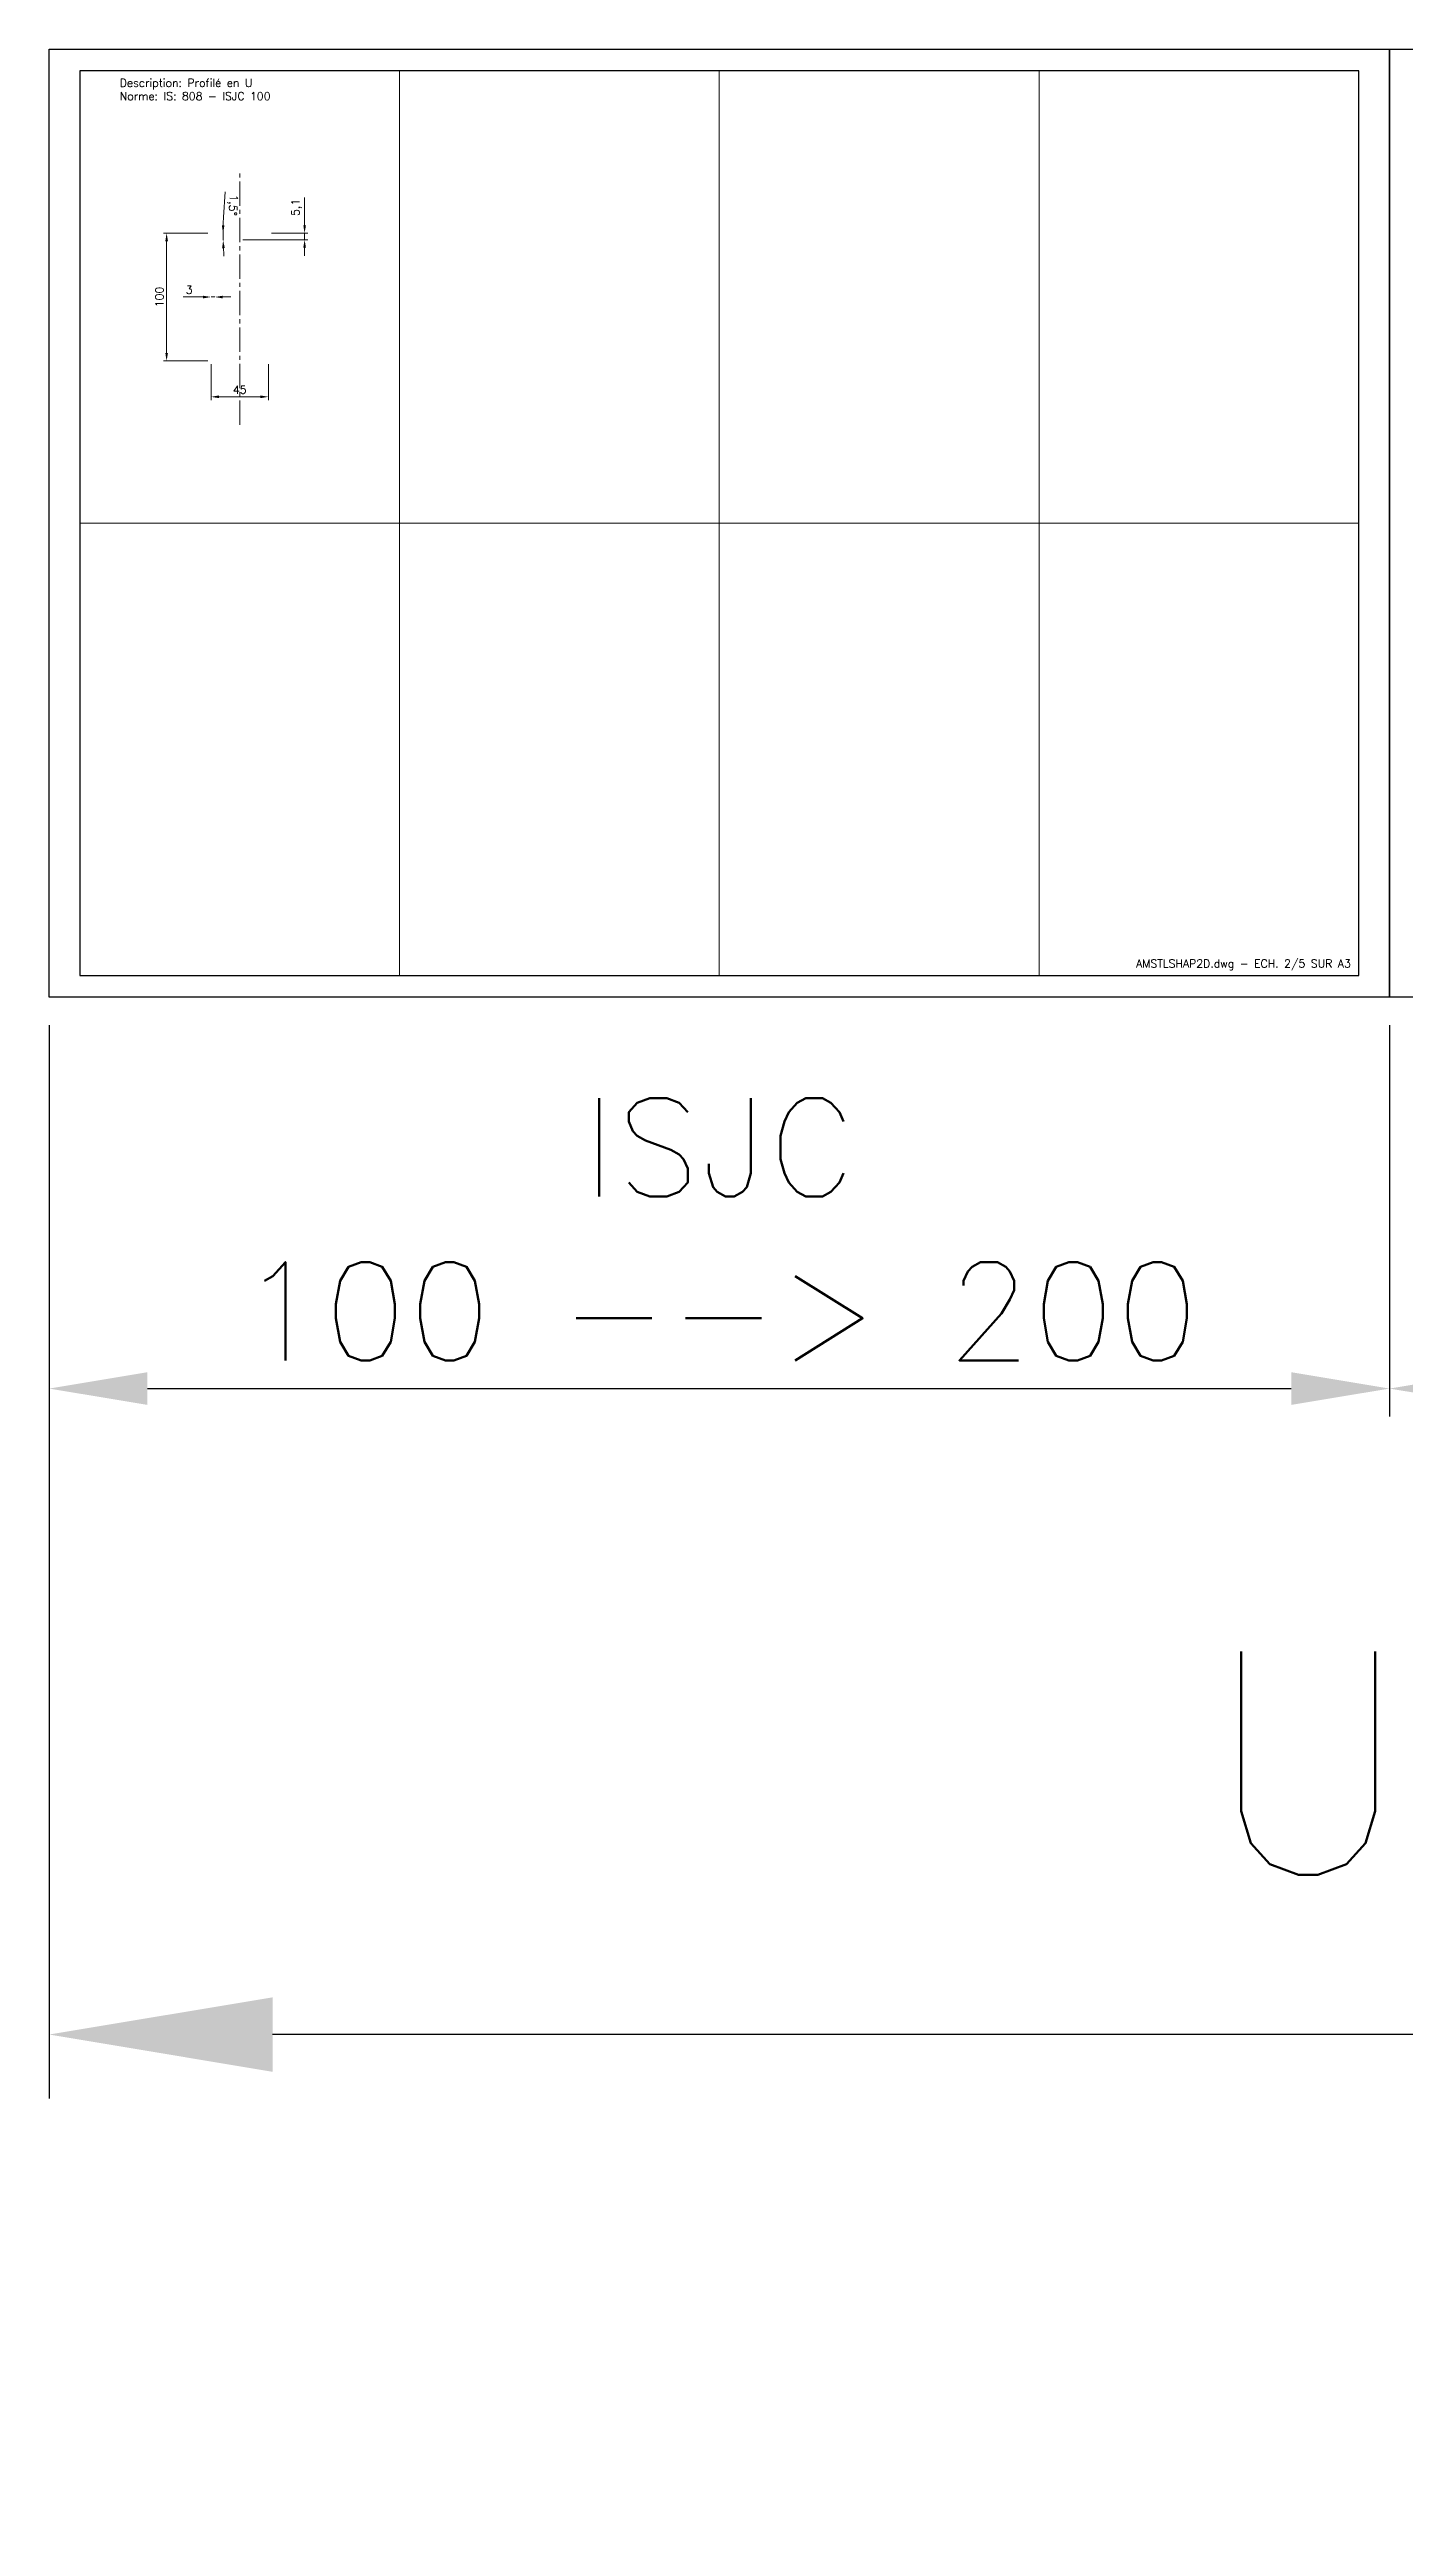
# Model space of a CAD drawing. Header units: millimetres. Extents: x -208 to 15225, y -440 to 4613.
# Drawn here: x 5775 to 6837, y -440 to 1485 of the extents above; entities that cross this region are included whole.
import ezdxf
from ezdxf.enums import TextEntityAlignment as Align

# ---------------------------------------------------------------- set-up
doc = ezdxf.new("R2010")
doc.units = ezdxf.units.MM
doc.linetypes.add('AXES2', pattern=[28.575, 19.05, -3.175, 3.175, -3.175])
doc.layers.get('Defpoints').update_dxf_attribs({"color": 41})
for name, color, linetype, lineweight in [('AXE', 2, 'AXES2', 18), ('COTE', 1, 'Continuous', 18), ('FIN', 1, 'Continuous', 18), ('TEXTE', 3, 'Continuous', 25)]:
    doc.layers.add(name, color=color, linetype=linetype, lineweight=lineweight)
doc.styles.get("Standard").update_dxf_attribs({"font": 'simplex.shx'})
doc.dimstyles.new('ALSTOM001', dxfattribs={"dimtxt": 3.5, "dimasz": 3.5, "dimexe": 1, "dimexo": 1, "dimgap": 1, "dimtad": 1, "dimrnd": 5e-09, "dimtxsty": 'Standard', "dimcen": 2.5, "dimclrd": 1, "dimclre": 1, "dimclrt": 3, "dimadec": 3, "dimazin": 2, "dimtm": 1e-09, "dimtfac": 1, "dimtmove": 0, "dimatfit": 0, "dimfxl": 1, "dimtolj": 1, "dimarcsym": 1})
doc.dimstyles.new('ALSTOM002_5SP', dxfattribs={"dimscale": 2.5, "dimtxt": 2.5, "dimasz": 2.5, "dimexe": 1, "dimexo": 1, "dimgap": 1, "dimtad": 1, "dimdec": 1, "dimtxsty": 'Standard', "dimcen": 2.5, "dimclrd": 1, "dimclre": 1, "dimclrt": 3, "dimadec": 1, "dimazin": 2, "dimtm": 1e-09, "dimtfac": 1, "dimtdec": 1, "dimtmove": 0, "dimatfit": 0, "dimfxl": 1, "dimtolj": 1, "dimtzin": 0, "dimlwd": 18, "dimlwe": 18, "dimarcsym": 1})

# ---------------------------------------------------------------- blocks, each defined once
blk = doc.blocks.new('A3LASER')
at = {"color": 1}
for points in [[(-420, 0), (-420, 297), (0, 297), (0, 0)], [(-410.38, 6.8), (-9.62, 6.8), (-9.62, 290.2), (-410.38, 290.2)]]:
    blk.add_lwpolyline(points, close=True, dxfattribs=at)
blk = doc.blocks.new('*D379')
at = {"layer": 'COTE', "color": 1, "lineweight": -2, "transparency": 16777216}
for p, q in [((5775, 692.5), (5775, -119.9)), ((11025, 692.5), (11025, -119.9)), ((10850, -69.9), (5950, -69.9))]:
    blk.add_line(p, q, dxfattribs=at)
at = {"layer": 'COTE', "color": 1, "transparency": 16777216}
for points in [[(5950, -40.8), (5950, -99.1), (5775, -69.9)], [(10850, -40.8), (10850, -99.1), (11025, -69.9)]]:
    blk.add_solid(points, dxfattribs=at)
at = {"layer": 'Defpoints', "color": 0, "transparency": 16777216}
for p in [(5775, 742.5), (11025, 742.5), (5775, -69.9)]:
    blk.add_point(p, dxfattribs=at)
at = {"layer": 'COTE', "color": 3, "transparency": 16777216, "insert": (8400, 113.4), "char_height": 175, "attachment_point": 5}
blk.add_mtext('\\A1;U-Formes  /  IS 808-1957', dxfattribs=at)
blk = doc.blocks.new('*D380')
at = {"layer": 'COTE', "color": 1, "lineweight": 18, "transparency": 16777216}
for p, q in [((5899.3, 1340.9), (5864.5, 1340.9)), ((5867, 1247.1), (5867, 1334.6)), ((5899.3, 1240.9), (5864.5, 1240.9))]:
    blk.add_line(p, q, dxfattribs=at)
at = {"layer": 'COTE', "color": 1, "transparency": 16777216}
for points in [[(5866, 1334.6), (5868.1, 1334.6), (5867, 1340.9)], [(5866, 1247.1), (5868.1, 1247.1), (5867, 1240.9)]]:
    blk.add_solid(points, dxfattribs=at)
at = {"layer": 'Defpoints', "color": 0, "transparency": 16777216}
for p in [(5867, 1340.9), (5901.8, 1340.9), (5901.8, 1240.9)]:
    blk.add_point(p, dxfattribs=at)
at = {"layer": 'COTE', "color": 3, "transparency": 16777216, "insert": (5861.4, 1290.9), "char_height": 6.25, "attachment_point": 5, "rotation": 90}
blk.add_mtext('\\A1;100', dxfattribs=at)
blk = doc.blocks.new('*D381')
at = {"layer": 'COTE', "color": 1, "lineweight": 18, "transparency": 16777216}
for p, q in [((5901.8, 1238.4), (5901.8, 1210.2)), ((5946.8, 1238.4), (5946.8, 1210.2)), ((5908, 1212.7), (5940.5, 1212.7))]:
    blk.add_line(p, q, dxfattribs=at)
at = {"layer": 'COTE', "color": 1, "transparency": 16777216}
for points in [[(5908, 1213.8), (5908, 1211.7), (5901.8, 1212.7)], [(5940.5, 1213.8), (5940.5, 1211.7), (5946.8, 1212.7)]]:
    blk.add_solid(points, dxfattribs=at)
at = {"layer": 'Defpoints', "color": 0, "transparency": 16777216}
for p in [(5901.8, 1240.9), (5946.8, 1240.9), (5946.8, 1212.7)]:
    blk.add_point(p, dxfattribs=at)
at = {"layer": 'COTE', "color": 3, "transparency": 16777216, "insert": (5924.3, 1218.3), "char_height": 6.25, "attachment_point": 5}
blk.add_mtext('\\A1;45', dxfattribs=at)
blk = doc.blocks.new('*D382')
at = {"layer": 'COTE', "color": 1, "lineweight": 18, "transparency": 16777216}
for p, q in [((5895.5, 1290.9), (5880.1, 1290.9)), ((5904.8, 1290.9), (5901.8, 1290.9)), ((5911, 1290.9), (5917.3, 1290.9))]:
    blk.add_line(p, q, dxfattribs=at)
at = {"layer": 'COTE', "color": 1, "transparency": 16777216}
for points in [[(5895.5, 1291.9), (5895.5, 1289.8), (5901.8, 1290.9)], [(5911, 1291.9), (5911, 1289.8), (5904.8, 1290.9)]]:
    blk.add_solid(points, dxfattribs=at)
at = {"layer": 'Defpoints', "color": 0, "transparency": 16777216}
for p in [(5901.8, 1290.9), (5901.8, 1290.9), (5904.8, 1290.9)]:
    blk.add_point(p, dxfattribs=at)
at = {"layer": 'COTE', "color": 3, "transparency": 16777216, "insert": (5884.7, 1296.5), "char_height": 6.25, "attachment_point": 5}
blk.add_mtext('\\A1;3', dxfattribs=at)
blk = doc.blocks.new('*D383')
at = {"layer": 'COTE', "color": 1, "lineweight": 18, "transparency": 16777216}
for p, q in [((5975.1, 1347.1), (5975.1, 1368.8)), ((5926.8, 1335.7), (5977.6, 1335.7)), ((5949.3, 1340.9), (5977.6, 1340.9)), ((5975.1, 1335.7), (5975.1, 1340.9)), ((5975.1, 1329.5), (5975.1, 1323.2))]:
    blk.add_line(p, q, dxfattribs=at)
at = {"layer": 'COTE', "color": 1, "transparency": 16777216}
for points in [[(5974.1, 1347.1), (5976.2, 1347.1), (5975.1, 1340.9)], [(5974.1, 1329.5), (5976.2, 1329.5), (5975.1, 1335.7)]]:
    blk.add_solid(points, dxfattribs=at)
at = {"layer": 'Defpoints', "color": 0, "transparency": 16777216}
for p in [(5924.3, 1335.7), (5946.8, 1340.9), (5975.1, 1340.9)]:
    blk.add_point(p, dxfattribs=at)
at = {"layer": 'COTE', "color": 3, "transparency": 16777216, "insert": (5968.9, 1361.1), "char_height": 6.25, "attachment_point": 5, "rotation": 90}
blk.add_mtext('\\A1;5,1', dxfattribs=at)
blk = doc.blocks.new('*D384')
at = {"layer": 'COTE', "color": 1, "lineweight": 18, "transparency": 16777216}
blk.add_line((5911.6, 1353.4), (5912.8, 1373.2), dxfattribs=at)
for start, end in [(176.5778, 180), (176.5782, 178.2891), (180, 181.5), (183.2109, 184.9218)]:
    blk.add_arc((6120.5, 1340.9), 209.3, start, end, dxfattribs=at)
at = {"layer": 'COTE', "color": 1, "transparency": 16777216}
for points in [[(5912.4, 1347.1), (5910.3, 1347.1), (5911.2, 1340.9)], [(5910.5, 1329.1), (5912.6, 1329.2), (5911.3, 1335.4)]]:
    blk.add_solid(points, dxfattribs=at)
at = {"layer": 'Defpoints', "color": 0, "transparency": 16777216}
for p in [(5901.8, 1340.9), (5910.6, 1335.4), (5911.3, 1337.2), (5944.8, 1336.3), (5946.8, 1340.9)]:
    blk.add_point(p, dxfattribs=at)
at = {"layer": 'COTE', "color": 3, "transparency": 16777216, "insert": (5918.4, 1362.9), "char_height": 6.25, "attachment_point": 5, "rotation": 266.5778}
blk.add_mtext('\\A1;1,5°', dxfattribs=at)
blk = doc.blocks.new('*D385')
at = {"layer": 'COTE', "color": 1, "lineweight": -2, "transparency": 16777216}
for p, q in [((5775, 720.5), (5775, 414)), ((6825, 720.5), (6825, 414)), ((5852, 436), (6748, 436))]:
    blk.add_line(p, q, dxfattribs=at)
at = {"layer": 'COTE', "color": 1, "transparency": 16777216}
for points in [[(5852, 448.8), (5852, 423.2), (5775, 436)], [(6748, 448.8), (6748, 423.2), (6825, 436)]]:
    blk.add_solid(points, dxfattribs=at)
at = {"layer": 'Defpoints', "color": 0, "transparency": 16777216}
for p in [(5775, 742.5), (6825, 742.5), (6825, 436)]:
    blk.add_point(p, dxfattribs=at)
at = {"layer": 'COTE', "color": 3, "transparency": 16777216, "insert": (6300, 560.7), "char_height": 77, "attachment_point": 5}
blk.add_mtext('\\A1;ISJC\\P100 --> 200', dxfattribs=at)
blk = doc.blocks.new('*D386')
at = {"layer": 'COTE', "color": 1, "lineweight": -2, "transparency": 16777216}
for p, q in [((6825, 720.5), (6825, 414)), ((8925, 720.5), (8925, 414)), ((8848, 436), (6902, 436))]:
    blk.add_line(p, q, dxfattribs=at)
at = {"layer": 'COTE', "color": 1, "transparency": 16777216}
for points in [[(6902, 448.8), (6902, 423.2), (6825, 436)], [(8848, 448.8), (8848, 423.2), (8925, 436)]]:
    blk.add_solid(points, dxfattribs=at)
at = {"layer": 'Defpoints', "color": 0, "transparency": 16777216}
for p in [(6825, 742.5), (8925, 742.5), (6825, 436)]:
    blk.add_point(p, dxfattribs=at)
at = {"layer": 'COTE', "color": 3, "transparency": 16777216, "insert": (7875, 560.7), "char_height": 77, "attachment_point": 5}
blk.add_mtext('\\A1;ISLC\\P75 --> 400', dxfattribs=at)

msp = doc.modelspace()

# ---------------------------------------------------------------- linework, layer by layer
at = {"layer": 'AXE'}
msp.add_line((5924.284, 1190.873), (5924.284, 1390.873), dxfattribs=at)
at = {"layer": 'FIN'}
for p, q in [((6049.523, 1467.996), (6049.523, 759.504)), ((6300, 1467.996), (6300, 759.504)), ((6550.477, 1467.996), (6550.477, 759.504)), ((5799.046, 1113.75), (6800.954, 1113.75))]:
    msp.add_line(p, q, dxfattribs=at)

# ---------------------------------------------------------------- block references
at = {"xscale": 2.5, "yscale": 2.5, "zscale": 2.5}
for p in [(6825, 742.5), (7875, 742.5)]:
    msp.add_blockref('A3LASER', p, dxfattribs=at)

# ---------------------------------------------------------------- texts
at = {"layer": 'TEXTE'}
msp.add_text('AMSTLSHAP2D.dwg - ECH. 2/5 SUR A3', height=6.25, dxfattribs=at).set_placement((6794.704, 765.754), align=Align.RIGHT)
at = {"layer": 'TEXTE', "insert": (5830.296, 1461.746), "char_height": 6.25, "width": 215.81551, "attachment_point": 1}
msp.add_mtext('Description: Profilé en U\\PNorme: IS: 808 - ISJC 100', dxfattribs=at)

# ---------------------------------------------------------------- dimensions: what is measured, and where the dimension line sits
at = {"layer": 'COTE'}
dim = msp.add_angular_dim_2l(base=(5911.266, 1337.22), line1=((5901.784, 1340.873), (5946.784, 1340.873)), line2=((5944.837, 1336.272), (5910.627, 1335.376)), dimstyle='ALSTOM002_5SP', dxfattribs=at)
dim.commit()
dim.dimension.update_dxf_attribs({"geometry": '*D384', "text_midpoint": (5918.409, 1362.919)})
for base, p1, p2, picture, middle in [((5975.144, 1340.873), (5924.284, 1335.734), (5946.784, 1340.873), '*D383', (5968.924, 1361.081)), ((5867.019, 1340.873), (5901.784, 1240.873), (5901.784, 1340.873), '*D380', (5861.394, 1290.873))]:
    dim = msp.add_linear_dim(base=base, p1=p1, p2=p2, angle=90, dimstyle='ALSTOM002_5SP', dxfattribs=at)
    dim.commit()
    dim.dimension.update_dxf_attribs({"geometry": picture, "text_midpoint": middle})
for base, p1, p2, picture, middle in [((5901.784, 1290.873), (5904.784, 1290.873), (5901.784, 1290.873), '*D382', (5884.701, 1296.498)), ((5946.784, 1212.711), (5901.784, 1240.873), (5946.784, 1240.873), '*D381', (5924.284, 1218.336))]:
    dim = msp.add_linear_dim(base=base, p1=p1, p2=p2, dimstyle='ALSTOM002_5SP', dxfattribs=at)
    dim.commit()
    dim.dimension.update_dxf_attribs({"geometry": picture, "text_midpoint": middle})
for p1, angle, text, picture, middle in [((5775, 742.5), 180, 'ISJC\\P100 --> 200', '*D385', (6300, 436.007)), ((8925, 742.5), 0, 'ISLC\\P75 --> 400', '*D386', (7875, 436.007))]:
    dim = msp.add_linear_dim(base=(6825, 436.007), p1=p1, p2=(6825, 742.5), angle=angle, text=text, dimstyle='ALSTOM001', override={"dimscale": 22, "dimtoh": 1}, dxfattribs=at)
    dim.commit()
    dim.dimension.update_dxf_attribs({"geometry": picture, "text_midpoint": middle, "dimtype": 160})
dim = msp.add_linear_dim(base=(5775, -69.939), p1=(11025, 742.5), p2=(5775, 742.5), text='U-Formes  /  IS 808-1957', dimstyle='ALSTOM001', override={"dimscale": 50, "dimtoh": 1}, dxfattribs=at)
dim.commit()
dim.dimension.update_dxf_attribs({"geometry": '*D379', "text_midpoint": (8400, -69.939), "dimtype": 160})

doc.saveas('drawing.dxf')
